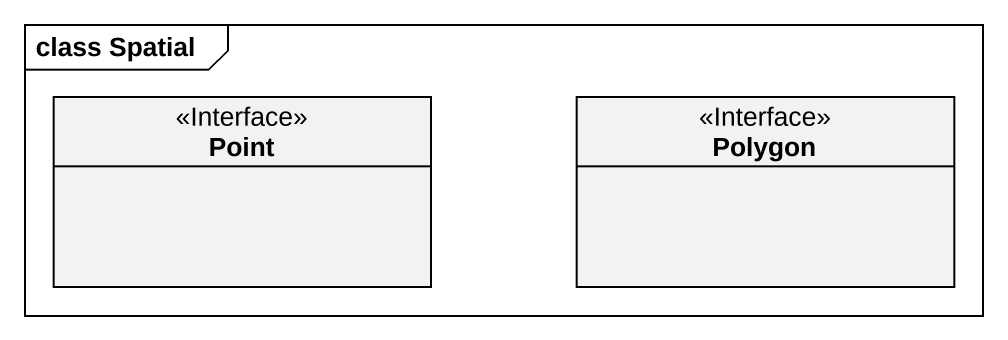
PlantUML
@startuml
mainframe class Spatial
hide circle
hide empty members
class Point <<Interface>>
class Polygon <<Interface>>
@enduml
